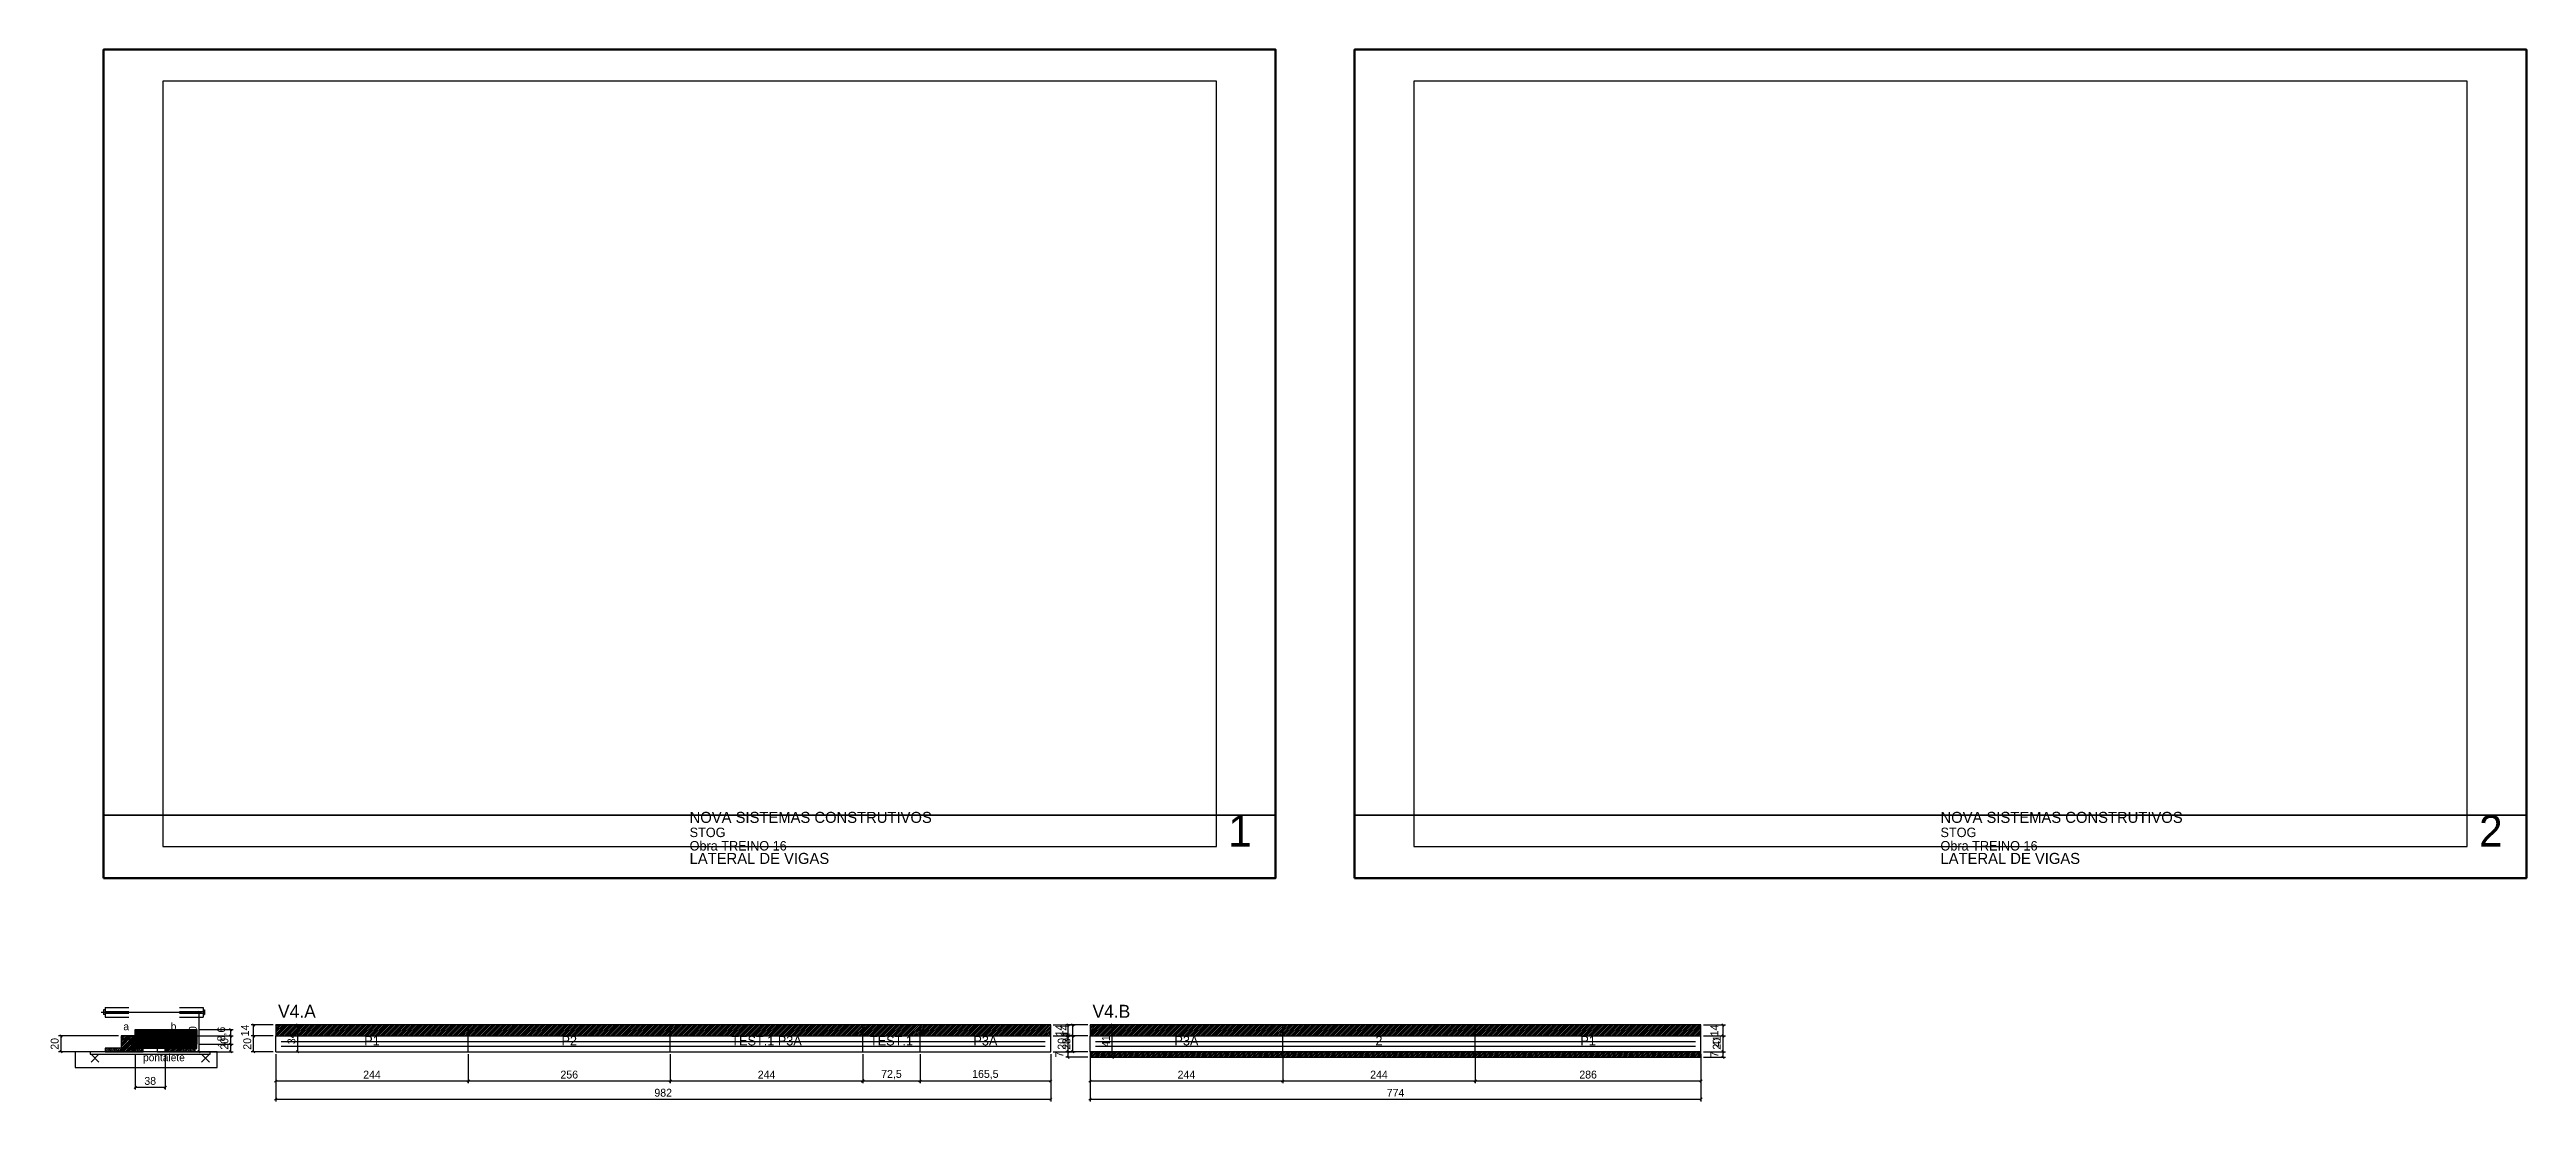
# Model space of a CAD drawing. Extents: x -10500 to 3070, y -83 to 1250.
# Drawn here: x -69 to 3070, y -83 to 1250 of the extents above.
import ezdxf
from ezdxf.enums import TextEntityAlignment as Align

# ---------------------------------------------------------------- set-up
doc = ezdxf.new("R2010")
doc.units = 0
for name, color, linetype in [('5', 5, 'Continuous'), ('barrote', 126, 'Continuous'), ('CARIMBO', 255, 'Continuous'), ('CONCRETO', 251, 'Continuous'), ('COTA', 241, 'Continuous'), ('detalhes', 7, 'Continuous'), ('ESTRUTURACAO', 7, 'Continuous'), ('Folhas', 255, 'Continuous'), ('Hachura', 251, 'Continuous'), ('Madeira', 126, 'Continuous'), ('NOMENCLATURA', 7, 'Continuous'), ('Painéis', 200, 'Continuous'), ('presilha', 224, 'Continuous'), ('SARR_2.2x7', 40, 'Continuous'), ('SCO-___-LAJ', 224, 'Continuous'), ('TENSOR', 224, 'Continuous')]:
    doc.layers.add(name, color=color, linetype=linetype)
doc.dimstyles.new('PAINEL', dxfattribs={"dimtxt": 10, "dimasz": 3, "dimexe": 3, "dimexo": 3, "dimgap": 3, "dimtad": 1, "dimblk": 'OBLIQUE', "dimblk1": 'OBLIQUE', "dimcen": 2.5, "dimclrd": 4, "dimclre": 4, "dimclrt": 240, "dimazin": 3, "dimtfac": 1, "dimtmove": 0, "dimatfit": 3})

# ---------------------------------------------------------------- blocks, each defined once
blk = doc.blocks.new('PAR_ESQ')
for p, q in [((-1, -1), (1, 1)), ((-1, 1), (1, -1))]:
    blk.add_line(p, q)
blk = doc.blocks.new('PAR_FUNDO_ESQ')
for p, q in [((-1, -1), (1, 1)), ((-1, 1), (1, -1))]:
    blk.add_line(p, q)
blk = doc.blocks.new('PAR_FUNDO_DIR')
for p, q in [((-1, -1), (1, 1)), ((-1, 1), (1, -1))]:
    blk.add_line(p, q)
blk = doc.blocks.new('par_int_esq')
for p, q in [((-1, -1), (1, 1)), ((-1, 1), (1, -1))]:
    blk.add_line(p, q)
blk = doc.blocks.new('par_int_dir')
for p, q in [((-1, -1), (1, 1)), ((-1, 1), (1, -1))]:
    blk.add_line(p, q)
blk = doc.blocks.new('_OBLIQUE')
at = {"color": 0, "linetype": 'BYBLOCK'}
blk.add_line((-0.5, -0.5), (0.5, 0.5), dxfattribs=at)

msp = doc.modelspace()

# ---------------------------------------------------------------- hatches: boundary and pattern name
at = {"layer": 'COTA'}
h = msp.add_hatch(dxfattribs=at)
h.set_pattern_fill('ANSI31', scale=0.4)
h.paths.add_polyline_path([(40, -12), (40, 8), (118, 8), (118, -10.6), (78, -10.6), (78, -12)])
at = {"layer": 'Hachura'}
h = msp.add_hatch(dxfattribs=at)
h.set_pattern_fill('ANSI31', scale=0.5)
h.paths.add_polyline_path([(22, -20), (36, -20), (36, 0), (22, 0)])
h = msp.add_hatch(dxfattribs=at)
h.set_pattern_fill('ANSI31', scale=0.5)
h.paths.add_polyline_path([(22, -4.4), (36, -4.4), (36, 0), (22, 0)])
h = msp.add_hatch(dxfattribs=at)
h.set_pattern_fill('SOLID')
h.paths.add_polyline_path([(36, -20), (40, -20), (40, 0), (36, 0)])
h = msp.add_hatch(dxfattribs=at)
h.set_pattern_fill('SOLID')
h.paths.add_polyline_path([(78, -20), (82, -20), (82, 0), (78, 0)])
h = msp.add_hatch(dxfattribs=at)
h.set_pattern_fill('SOLID')
h.paths.add_polyline_path([(78, 0), (118, 0), (118, -16), (78, -16)])
h = msp.add_hatch(dxfattribs=at)
h.set_pattern_fill('ANSI31', scale=0.5)
h.paths.add_polyline_path([(82, -20), (96, -20), (96, 0), (82, 0)])
h = msp.add_hatch(dxfattribs=at)
h.set_pattern_fill('ANSI31', scale=0.5)
h.paths.add_polyline_path([(82, -4.4), (96, -4.4), (96, 0), (82, 0)])
h = msp.add_hatch(dxfattribs=at)
h.set_pattern_fill('ANSI31', scale=0.5)
h.paths.add_polyline_path([(218, 0), (462, 0), (462, 14), (218, 14)])
h = msp.add_hatch(dxfattribs=at)
h.set_pattern_fill('ANSI31', scale=0.5)
h.paths.add_polyline_path([(462, 0), (718, 0), (718, 14), (462, 14)])
h = msp.add_hatch(dxfattribs=at)
h.set_pattern_fill('ANSI31', scale=0.5)
h.paths.add_polyline_path([(718, 0), (962, 0), (962, 14), (718, 14)])
h = msp.add_hatch(dxfattribs=at)
h.set_pattern_fill('ANSI31', scale=0.5)
h.paths.add_polyline_path([(962, 0), (1034.5, 0), (1034.5, 14), (962, 14)])
h = msp.add_hatch(dxfattribs=at)
h.set_pattern_fill('ANSI31', scale=0.5)
h.paths.add_polyline_path([(1034.5, 0), (1200, 0), (1200, 14), (1034.5, 14)])
h = msp.add_hatch(dxfattribs=at)
h.set_pattern_fill('ANSI31', scale=0.5)
h.paths.add_polyline_path([(1250, 0), (1494, 0), (1494, 14), (1250, 14)])
h = msp.add_hatch(dxfattribs=at)
h.set_pattern_fill('ANSI31', scale=0.5)
h.paths.add_polyline_path([(1494, 0), (1738, 0), (1738, 14), (1494, 14)])
h = msp.add_hatch(dxfattribs=at)
h.set_pattern_fill('ANSI31', scale=0.5)
h.paths.add_polyline_path([(1738, 0), (2024, 0), (2024, 14), (1738, 14)])
h = msp.add_hatch(dxfattribs=at)
h.set_pattern_fill('ANSI31', scale=0.5)
h.paths.add_polyline_path([(2, -20), (22, -20), (22, -15.6), (2, -15.6)])
h = msp.add_hatch(dxfattribs=at)
h.set_pattern_fill('SOLID')
h.paths.add_polyline_path([(40, -15.6), (78, -15.6), (78, -12), (40, -12)])
h = msp.add_hatch(dxfattribs=at)
h.set_pattern_fill('ANSI31', scale=0.5)
h.paths.add_polyline_path([(40, -20), (50, -20), (50, -15.6), (40, -15.6)])
h = msp.add_hatch(dxfattribs=at)
h.set_pattern_fill('ANSI31', scale=0.5)
h.paths.add_polyline_path([(96, -20), (116, -20), (116, -15.6), (96, -15.6)])
h = msp.add_hatch(dxfattribs=at)
h.set_pattern_fill('ANSI31', scale=0.5)
h.paths.add_polyline_path([(1250, -27), (1494, -27), (1494, -20), (1250, -20)])
h = msp.add_hatch(dxfattribs=at)
h.set_pattern_fill('ANSI31', scale=0.5)
h.paths.add_polyline_path([(1494, -27), (1738, -27), (1738, -20), (1494, -20)])
h = msp.add_hatch(dxfattribs=at)
h.set_pattern_fill('ANSI31', scale=0.5)
h.paths.add_polyline_path([(1738, -27), (2024, -27), (2024, -20), (1738, -20)])
at = {"layer": 'HACHURACONCRETO'}
h = msp.add_hatch(dxfattribs=at)
h.set_pattern_fill('ANSI31', scale=0.3)
h.paths.add_polyline_path([(40, -15.6), (78, -15.6), (78, 0), (40, 0)])

# ---------------------------------------------------------------- linework, layer by layer
for p, q in [((0, 33), (0, 27)), ((2, 33), (0, 33)), ((2, 36), (32, 36)), ((2, 36), (2, 24)), ((96, 36), (126, 36)), ((126, 36), (126, 24)), ((126, 33), (128, 33)), ((128, 33), (128, 27)), ((2, 27), (0, 27)), ((2, 31), (32, 31)), ((2, 29), (32, 29)), ((2, 24), (32, 24)), ((96, 31), (126, 31)), ((96, 29), (126, 29)), ((96, 24), (126, 24)), ((126, 27), (128, 27))]:
    msp.add_line(p, q)
at = {"layer": 'BARRA_ANCORAGEM'}
for p, q in [((40, -5.6), (78, -5.6)), ((40, -7.6), (40, -5.6)), ((40, -7.6), (78, -7.6)), ((40, -12.4), (78, -12.4)), ((40, -14.4), (40, -12.4)), ((40, -14.4), (78, -14.4)), ((78, -7.6), (78, -5.6)), ((78, -14.4), (78, -12.4))]:
    msp.add_line(p, q, dxfattribs=at)
at = {"layer": 'barrote'}
msp.add_lwpolyline([(-36, -40), (144, -40), (144, -20), (-36, -20)], close=True, dxfattribs=at)
at = {"layer": 'CARIMBO', "lineweight": 35}
for p, q in [((0, 280), (1485, 280)), ((1585, 280), (3070, 280))]:
    msp.add_line(p, q, dxfattribs=at)
at = {"layer": 'CONCRETO'}
msp.add_lwpolyline([(40, -12), (40, 8), (118, 8), (118, -10.6), (78, -10.6), (78, -12)], close=True, dxfattribs=at)
at = {"layer": 'Folhas', "lineweight": 50}
for points in [[(0, 200), (1485, 200), (1485, 1250), (0, 1250)], [(1585, 200), (3070, 200), (3070, 1250), (1585, 1250)]]:
    msp.add_lwpolyline(points, close=True, dxfattribs=at)
at = {"layer": 'Folhas', "lineweight": 25}
for points in [[(75, 240), (1410, 240), (1410, 1210), (75, 1210)], [(1660, 240), (2995, 240), (2995, 1210), (1660, 1210)]]:
    msp.add_lwpolyline(points, close=True, dxfattribs=at)
at = {"layer": 'HACHURACONCRETO'}
msp.add_lwpolyline([(40, -15.6), (78, -15.6), (78, 0), (40, 0)], close=True, dxfattribs=at)
at = {"layer": 'Madeira'}
for points in [[(22, -20), (36, -20), (36, 0), (22, 0)], [(22, -4.4), (36, -4.4), (36, 0), (22, 0)], [(82, -20), (96, -20), (96, 0), (82, 0)], [(82, -4.4), (96, -4.4), (96, 0), (82, 0)], [(2, -20), (22, -20), (22, -15.6), (2, -15.6)], [(22, -20), (36, -20), (36, -15.6), (22, -15.6)], [(40, -20), (50, -20), (50, -15.6), (40, -15.6)], [(68, -20), (78, -20), (78, -15.6), (68, -15.6)], [(96, -20), (116, -20), (116, -15.6), (96, -15.6)]]:
    msp.add_lwpolyline(points, close=True, dxfattribs=at)
at = {"layer": 'Painéis'}
for p, q in [((218, 0), (462, 0)), ((218, -20), (218, 0)), ((462, -20), (462, 0)), ((462, -20), (462, 0)), ((462, 0), (718, 0)), ((462, -20), (462, 0)), ((718, -20), (718, 0)), ((718, -20), (718, 0)), ((718, 0), (962, 0)), ((718, -20), (718, 0)), ((962, -20), (962, 0)), ((962, -20), (962, 0)), ((962, 0), (1034.5, 0)), ((962, -20), (962, 0)), ((1034.5, -20), (1034.5, 0)), ((1034.5, -20), (1034.5, 0)), ((1034.5, 0), (1200, 0)), ((1034.5, -20), (1034.5, 0)), ((1200, -20), (1200, 0)), ((1250, 0), (1494, 0)), ((1250, -20), (1250, 0)), ((1494, -20), (1494, 0)), ((1494, -20), (1494, 0)), ((1494, 0), (1738, 0)), ((1494, -20), (1494, 0)), ((1738, -20), (1738, 0)), ((1738, -20), (1738, 0)), ((1738, 0), (2024, 0)), ((1738, -20), (1738, 0)), ((2024, -20), (2024, 0)), ((218, -20), (462, -20)), ((462, -20), (718, -20)), ((718, -20), (962, -20)), ((962, -20), (1034.5, -20)), ((1034.5, -20), (1200, -20)), ((1250, -20), (1494, -20)), ((1494, -20), (1738, -20)), ((1738, -20), (2024, -20))]:
    msp.add_line(p, q, dxfattribs=at)
for points in [[(36, -20), (40, -20), (40, 0), (36, 0)], [(78, -20), (82, -20), (82, 0), (78, 0)], [(78, 0), (118, 0), (118, -10.6), (78, -10.6)], [(40, -15.6), (78, -15.6), (78, -12), (40, -12)]]:
    msp.add_lwpolyline(points, close=True, dxfattribs=at)
at = {"layer": 'presilha'}
for p, q in [((-16, -33), (-6, -23)), ((-16, -23), (-6, -33)), ((124, -33), (134, -23)), ((124, -23), (134, -33))]:
    msp.add_line(p, q, dxfattribs=at)
at = {"layer": 'SARR_2.2x7'}
for points in [[(225, -7), (462, -7)], [(225, -7), (462, -7)], [(225, -13), (462, -13)], [(225, -13), (462, -13)], [(462, -7), (718, -7)], [(462, -7), (718, -7)], [(462, -13), (718, -13)], [(462, -13), (718, -13)], [(718, -7), (962, -7)], [(718, -7), (962, -7)], [(718, -13), (962, -13)], [(718, -13), (962, -13)], [(962, -7), (1034.5, -7)], [(962, -7), (1034.5, -7)], [(962, -13), (1034.5, -13)], [(962, -13), (1034.5, -13)], [(1034.5, -7), (1193, -7)], [(1034.5, -7), (1193, -7)], [(1034.5, -13), (1193, -13)], [(1034.5, -13), (1193, -13)], [(1257, -7), (1494, -7)], [(1257, -7), (1494, -7)], [(1257, -13), (1494, -13)], [(1257, -13), (1494, -13)], [(1494, -7), (1738, -7)], [(1494, -7), (1738, -7)], [(1494, -13), (1738, -13)], [(1494, -13), (1738, -13)], [(1738, -7), (2017, -7)], [(1738, -7), (2017, -7)], [(1738, -13), (2017, -13)], [(1738, -13), (2017, -13)]]:
    msp.add_lwpolyline(points, dxfattribs=at)
at = {"layer": 'SARRAFO_2_2X7'}
for p, q in [((36, -4.8), (40, -4.8)), ((36, -9.2), (36, -4.8)), ((36, -9.2), (40, -9.2)), ((36, -10.8), (40, -10.8)), ((36, -15.2), (36, -10.8)), ((36, -15.2), (40, -15.2)), ((40, -9.2), (40, -4.8)), ((40, -15.2), (40, -10.8)), ((78, -4.8), (82, -4.8)), ((78, -9.2), (78, -4.8)), ((78, -9.2), (82, -9.2)), ((78, -10.8), (82, -10.8)), ((78, -15.2), (78, -10.8)), ((78, -15.2), (82, -15.2)), ((82, -9.2), (82, -4.8)), ((82, -15.2), (82, -10.8))]:
    msp.add_line(p, q, dxfattribs=at)
at = {"layer": 'SCO-___-LAJ'}
for points in [[(218, 0), (462, 0), (462, 14), (218, 14)], [(462, 0), (718, 0), (718, 14), (462, 14)], [(718, 0), (962, 0), (962, 14), (718, 14)], [(962, 0), (1034.5, 0), (1034.5, 14), (962, 14)], [(1034.5, 0), (1200, 0), (1200, 14), (1034.5, 14)], [(1250, 0), (1494, 0), (1494, 14), (1250, 14)], [(1494, 0), (1738, 0), (1738, 14), (1494, 14)], [(1738, 0), (2024, 0), (2024, 14), (1738, 14)], [(-17, -23.2), (135, -23.2), (135, -20), (-17, -20)], [(1250, -27), (1494, -27), (1494, -20), (1250, -20)], [(1494, -27), (1738, -27), (1738, -20), (1494, -20)], [(1738, -27), (2024, -27), (2024, -20), (1738, -20)]]:
    msp.add_lwpolyline(points, close=True, dxfattribs=at)
at = {"layer": 'TENSOR'}
msp.add_line((-3, 30), (116, 30), dxfattribs=at)

# ---------------------------------------------------------------- block references
at = {"layer": 'Painéis'}
for name, p in [('par_int_esq', (40, 0)), ('par_int_dir', (78, 0)), ('PAR_ESQ', (36, -10)), ('PAR_FUNDO_ESQ', (40, -10)), ('PAR_FUNDO_DIR', (78, -10))]:
    msp.add_blockref(name, p, dxfattribs=at)

# ---------------------------------------------------------------- texts
at = {"layer": '5'}
for s, p in [('P1', (340, -6)), ('P2', (590, -6)), ('TEST.1 P3A', (840, -6)), ('TEST.1', (998.25, -6)), ('P3A', (1117.25, -6)), ('P3A', (1372, -6)), ('2', (1616, -6)), ('P1', (1881, -6))]:
    msp.add_text(s, height=12, dxfattribs=at).set_placement(p, align=Align.MIDDLE_CENTER)
at = {"layer": 'CARIMBO'}
for s, height, p in [('NOVA SISTEMAS CONSTRUTIVOS', 14, (742.5, 270)), ('NOVA SISTEMAS CONSTRUTIVOS', 14, (2327.5, 270)), ('STOG', 12, (742.5, 252)), ('1', 40, (1425, 240)), ('STOG', 12, (2327.5, 252)), ('2', 40, (3010, 240)), ('Obra TREINO 16', 12, (742.5, 235)), ('LATERAL DE VIGAS', 14, (742.5, 218)), ('Obra TREINO 16', 12, (2327.5, 235)), ('LATERAL DE VIGAS', 14, (2327.5, 218))]:
    msp.add_text(s, height=height, dxfattribs=at).set_placement(p)
at = {"layer": 'detalhes'}
for s, p in [('a', (25, 7.3)), ('b', (85, 7.3)), ('c', (50, -9.5))]:
    msp.add_text(s, height=9.6, dxfattribs=at).set_placement(p)
at = {"layer": 'ESTRUTURACAO'}
msp.add_text('pontalete', height=9.6, dxfattribs=at).set_placement((50, -32))
at = {"layer": 'NOMENCLATURA'}
for s, p in [('V4.A', (221, 23)), ('V4.B', (1253, 23))]:
    msp.add_text(s, height=16.5, dxfattribs=at).set_placement(p)

# ---------------------------------------------------------------- dimensions: what is measured, and where the dimension line sits
at = {"layer": 'COTA'}
for base, p1, p2 in [((121, -20), (96, -20), (96, 30)), ((-54, -20), (2, -20), (22, 0)), ((161, -20), (96, -20), (96, 0)), ((161, -10.6), (118, -10.6), (118, 8)), ((190, 0), (218, 0), (218, 14)), ((190, -20), (218, -20), (218, 0)), ((246, -20), (218, -20), (218, 14)), ((1228, -20), (1200, -20), (1200, 14)), ((1228, 0), (1200, 0), (1200, 14)), ((1228, -20), (1200, -20), (1200, 0)), ((1222, 0), (1250, 0), (1250, 14)), ((1222, -20), (1250, -20), (1250, 0)), ((1278, -27), (1250, -27), (1250, 14)), ((2052, -27), (2024, -27), (2024, 14)), ((2052, 0), (2024, 0), (2024, 14)), ((2052, -20), (2024, -20), (2024, 0)), ((1222, -27), (1250, -27), (1250, -20)), ((2052, -27), (2024, -27), (2024, -20))]:
    msp.add_linear_dim(base=base, p1=p1, p2=p2, angle=90, dimstyle='PAINEL', dxfattribs=at).render()
for base, p1, p2 in [((40, -65), (40, -20), (78, -20)), ((218, -57), (218, -20), (462, -20)), ((218, -80), (218, -20), (1200, -20)), ((462, -57), (462, -20), (718, -20)), ((718, -57), (718, -20), (962, -20)), ((962, -57), (962, -20), (1034.5, -20)), ((1034.5, -57), (1034.5, -20), (1200, -20)), ((1250, -57), (1250, -20), (1494, -20)), ((1250, -80), (1250, -20), (2024, -20)), ((1494, -57), (1494, -20), (1738, -20)), ((1738, -57), (1738, -20), (2024, -20))]:
    msp.add_linear_dim(base=base, p1=p1, p2=p2, dimstyle='PAINEL', dxfattribs=at).render()

doc.saveas('drawing.dxf')
